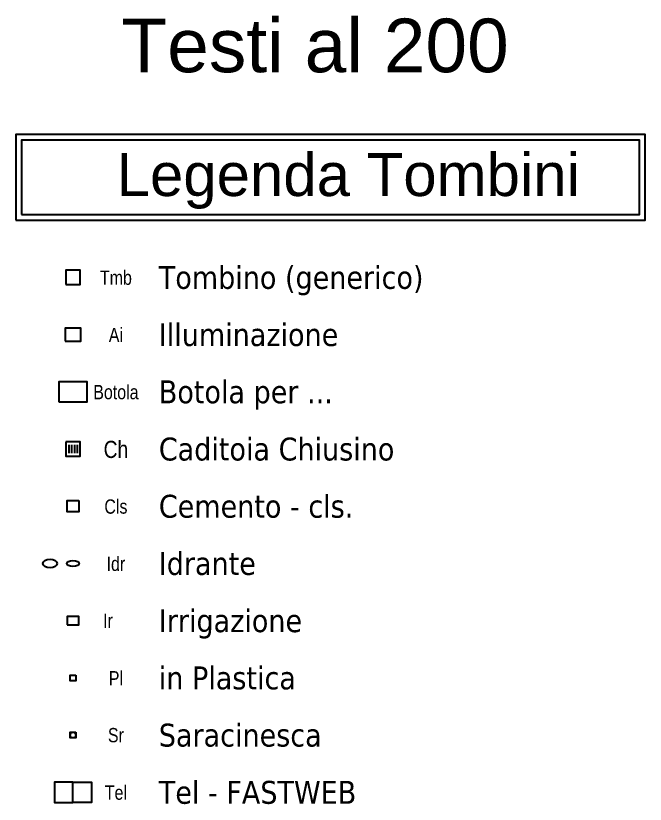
# Model space of a CAD drawing. Extents: x 9555 to 11275, y -8412 to -6382.
# Drawn here: x 9606.61 to 9628.61, y -7795.18 to -7767.62 of the extents above; entities that cross this region are included whole.
import ezdxf
from ezdxf.enums import TextEntityAlignment as Align

# ---------------------------------------------------------------- set-up
doc = ezdxf.new("R2010")
doc.units = 0
doc.header["$MEASUREMENT"] = 0
for name, color, linetype in [('Ril-Tomb_ACEA-Illuminaz', 5, 'Continuous'), ('Ril-Tomb_Botola', 8, 'Continuous'), ('Ril-Tomb_CADITOIA-Chiusino', 5, 'Continuous'), ('Ril-Tomb_CEMENTO-Cls', 5, 'Continuous'), ('Ril-Tomb_Idrante', 5, 'Continuous'), ('Ril-Tomb_Irrigazione', 5, 'Continuous'), ('Ril-Tomb_Plastica', 5, 'Continuous'), ('Ril-Tomb_Saracinesca', 5, 'Continuous'), ('Ril-Tomb_Telefono', 5, 'Continuous'), ('Ril-Tombino', 5, 'Continuous'), ('Tav-LEGENDA', 7, 'Continuous')]:
    doc.layers.add(name, color=color, linetype=linetype)
doc.layers.add('Tav_PS', color=3, linetype='Continuous', plot=False)
doc.styles.add('Arial', font='arial.ttf')
doc.styles.add('HELVLA', font='helvl', dxfattribs={"width": 0.8})
doc.styles.add('Swis721G', font='swissk.ttf')
doc.styles.add('Tahoma', font='tahoma.ttf')

# ---------------------------------------------------------------- blocks, each defined once
blk = doc.blocks.new('TCa-a')
at = {"layer": 'Ril-Tomb_CADITOIA-Chiusino'}
for p, q in [((-0.15, 0.15), (0.15, 0.15)), ((-0.15, 0.05), (0.15, 0.05)), ((-0.15, -0.05), (0.15, -0.05)), ((-0.15, -0.15), (0.15, -0.15))]:
    blk.add_line(p, q, dxfattribs=at)
blk.add_lwpolyline([(-0.25, -0.25), (0.25, -0.25), (0.25, 0.25), (-0.25, 0.25)], close=True, dxfattribs=at)
blk = doc.blocks.new('TSar')
at = {"layer": 'Ril-Tomb_Saracinesca'}
blk.add_lwpolyline([(0.1, 0.1), (0.1, -0.1), (-0.1, -0.1), (-0.1, 0.1)], close=True, dxfattribs=at)
blk.add_circle((0, 0), 0.1, dxfattribs=at)
blk = doc.blocks.new('TIrrigaz')
at = {"layer": 'Ril-Tomb_Irrigazione'}
blk.add_lwpolyline([(-0.2, -0.15), (0.2, -0.15), (0.2, 0.15), (-0.2, 0.15)], close=True, dxfattribs=at)

msp = doc.modelspace()

# ---------------------------------------------------------------- linework, layer by layer
at = {"layer": 'Ril-Tomb_ACEA-Illuminaz'}
msp.add_lwpolyline([(9608.334, -7778.993), (9608.884, -7778.993), (9608.884, -7778.543), (9608.334, -7778.543)], close=True, dxfattribs=at)
at = {"layer": 'Ril-Tomb_Botola'}
msp.add_lwpolyline([(9608.109, -7781.118), (9609.109, -7781.118), (9609.109, -7780.418), (9608.109, -7780.418)], close=True, dxfattribs=at)
at = {"layer": 'Ril-Tomb_CEMENTO-Cls'}
msp.add_lwpolyline([(9608.809, -7784.568), (9608.809, -7784.968), (9608.409, -7784.968), (9608.409, -7784.568)], close=True, dxfattribs=at)
at = {"layer": 'Ril-Tomb_Idrante'}
for centre, major_axis, ratio in [((9607.807, -7786.768), (0.25, 0), 0.6), ((9608.609, -7786.768), (0.224, 0), 0.447214)]:
    msp.add_ellipse(centre, major_axis=major_axis, ratio=ratio, dxfattribs=at)
at = {"layer": 'Ril-Tomb_Plastica'}
msp.add_lwpolyline([(9608.709, -7790.668), (9608.709, -7790.868), (9608.509, -7790.868), (9608.509, -7790.668)], close=True, dxfattribs=at)
at = {"layer": 'Ril-Tomb_Telefono'}
msp.add_lwpolyline([(9608.609, -7794.418), (9607.959, -7794.418), (9607.959, -7795.118), (9608.609, -7795.118), (9608.609, -7794.418), (9609.259, -7794.418), (9609.259, -7795.118), (9608.609, -7795.118)], dxfattribs=at)
at = {"layer": 'Ril-Tombino'}
msp.add_lwpolyline([(9608.359, -7777.018), (9608.859, -7777.018), (9608.859, -7776.518), (9608.359, -7776.518)], close=True, dxfattribs=at)
at = {"layer": 'Tav-LEGENDA', "color": 2}
msp.add_lwpolyline([(9606.609, -7774.768), (9628.609, -7774.768), (9628.609, -7771.768), (9606.609, -7771.768)], close=True, dxfattribs=at)
at = {"layer": 'Tav-LEGENDA', "color": 4}
msp.add_lwpolyline([(9606.81, -7774.567), (9628.409, -7774.567), (9628.409, -7771.969), (9606.81, -7771.969)], close=True, dxfattribs=at)

# ---------------------------------------------------------------- block references
at = {"layer": 'Ril-Tomb_CADITOIA-Chiusino', "rotation": 270}
msp.add_blockref('TCa-a', (9608.609, -7782.768), dxfattribs=at)
at = {"layer": 'Ril-Tomb_Irrigazione'}
msp.add_blockref('TIrrigaz', (9608.609, -7788.768), dxfattribs=at)
at = {"layer": 'Ril-Tomb_Saracinesca'}
msp.add_blockref('TSar', (9608.609, -7792.768), dxfattribs=at)

# ---------------------------------------------------------------- texts
at = {"layer": 'Ril-Tomb_ACEA-Illuminaz', "style": 'HELVLA', "width": 0.8}
msp.add_text('Ai', height=0.5, dxfattribs=at).set_placement((9610.109, -7778.768), align=Align.MIDDLE)
at = {"layer": 'Ril-Tomb_ACEA-Illuminaz', "color": 7, "style": 'Tahoma'}
msp.add_text('Illuminazione', height=0.8, dxfattribs=at).set_placement((9611.609, -7778.768), align=Align.MIDDLE_LEFT)
at = {"layer": 'Ril-Tomb_Botola', "style": 'HELVLA', "width": 0.8}
msp.add_text('Botola', height=0.5, dxfattribs=at).set_placement((9610.109, -7780.768), align=Align.MIDDLE)
at = {"layer": 'Ril-Tomb_Botola', "color": 7, "style": 'Tahoma'}
msp.add_text('Botola per ...', height=0.8, dxfattribs=at).set_placement((9611.609, -7780.768), align=Align.MIDDLE_LEFT)
at = {"layer": 'Ril-Tomb_CADITOIA-Chiusino', "style": 'HELVLA', "width": 0.8}
msp.add_text('Ch', height=0.6, dxfattribs=at).set_placement((9610.109, -7782.768), align=Align.MIDDLE)
at = {"layer": 'Ril-Tomb_CADITOIA-Chiusino', "color": 7, "style": 'Tahoma'}
msp.add_text('Caditoia Chiusino', height=0.8, dxfattribs=at).set_placement((9611.609, -7782.768), align=Align.MIDDLE_LEFT)
at = {"layer": 'Ril-Tomb_CEMENTO-Cls', "color": 7, "style": 'Tahoma'}
msp.add_text('Cemento - cls.', height=0.8, dxfattribs=at).set_placement((9611.609, -7784.768), align=Align.MIDDLE_LEFT)
at = {"layer": 'Ril-Tomb_CEMENTO-Cls', "style": 'HELVLA', "width": 0.8}
msp.add_text('Cls', height=0.5, dxfattribs=at).set_placement((9610.109, -7784.768), align=Align.MIDDLE)
at = {"layer": 'Ril-Tomb_Idrante', "style": 'HELVLA', "width": 0.8}
msp.add_text('Idr', height=0.5, dxfattribs=at).set_placement((9610.109, -7786.768), align=Align.MIDDLE)
at = {"layer": 'Ril-Tomb_Idrante', "color": 7, "style": 'Tahoma'}
msp.add_text('Idrante', height=0.8, dxfattribs=at).set_placement((9611.609, -7786.768), align=Align.MIDDLE_LEFT)
at = {"layer": 'Ril-Tomb_Irrigazione', "color": 7, "style": 'Tahoma'}
msp.add_text('Irrigazione', height=0.8, dxfattribs=at).set_placement((9611.609, -7788.768), align=Align.MIDDLE_LEFT)
at = {"layer": 'Ril-Tomb_Irrigazione', "style": 'HELVLA', "width": 0.8}
msp.add_text('Ir', height=0.5, dxfattribs=at).set_placement((9609.832, -7788.768), align=Align.MIDDLE)
at = {"layer": 'Ril-Tomb_Plastica', "color": 7, "style": 'Tahoma'}
msp.add_text('in Plastica', height=0.8, dxfattribs=at).set_placement((9611.609, -7790.768), align=Align.MIDDLE_LEFT)
at = {"layer": 'Ril-Tomb_Plastica', "style": 'HELVLA', "width": 0.8}
msp.add_text('Pl', height=0.5, dxfattribs=at).set_placement((9610.109, -7790.768), align=Align.MIDDLE)
at = {"layer": 'Ril-Tomb_Saracinesca', "color": 7, "style": 'Tahoma'}
msp.add_text('Saracinesca', height=0.8, dxfattribs=at).set_placement((9611.609, -7792.768), align=Align.MIDDLE_LEFT)
at = {"layer": 'Ril-Tomb_Saracinesca', "style": 'HELVLA', "width": 0.8}
msp.add_text('Sr', height=0.5, dxfattribs=at).set_placement((9610.109, -7792.768), align=Align.MIDDLE)
at = {"layer": 'Ril-Tomb_Telefono', "style": 'HELVLA', "width": 0.8}
msp.add_text('Tel', height=0.5, dxfattribs=at).set_placement((9610.109, -7794.768), align=Align.MIDDLE)
at = {"layer": 'Ril-Tomb_Telefono', "color": 7, "style": 'Tahoma'}
msp.add_text('Tel - FASTWEB', height=0.8, dxfattribs=at).set_placement((9611.609, -7794.768), align=Align.MIDDLE_LEFT)
at = {"layer": 'Ril-Tombino', "color": 7, "style": 'Tahoma'}
msp.add_text('Tombino (generico)', height=0.8, dxfattribs=at).set_placement((9611.609, -7776.768), align=Align.MIDDLE_LEFT)
at = {"layer": 'Ril-Tombino', "style": 'HELVLA', "width": 0.8}
msp.add_text('Tmb', height=0.5, dxfattribs=at).set_placement((9610.109, -7776.768), align=Align.MIDDLE)
at = {"layer": 'Tav-LEGENDA', "color": 2, "style": 'Arial'}
msp.add_text('Legenda Tombini ', height=1.5, dxfattribs=at).set_placement((9618.521, -7773.924), align=Align.CENTER)
at = {"layer": 'Tav_PS', "style": 'Swis721G'}
msp.add_text('Testi al 200', height=1.875, dxfattribs=at).set_placement((9617.071, -7769.597), align=Align.CENTER)

doc.saveas('drawing.dxf')
